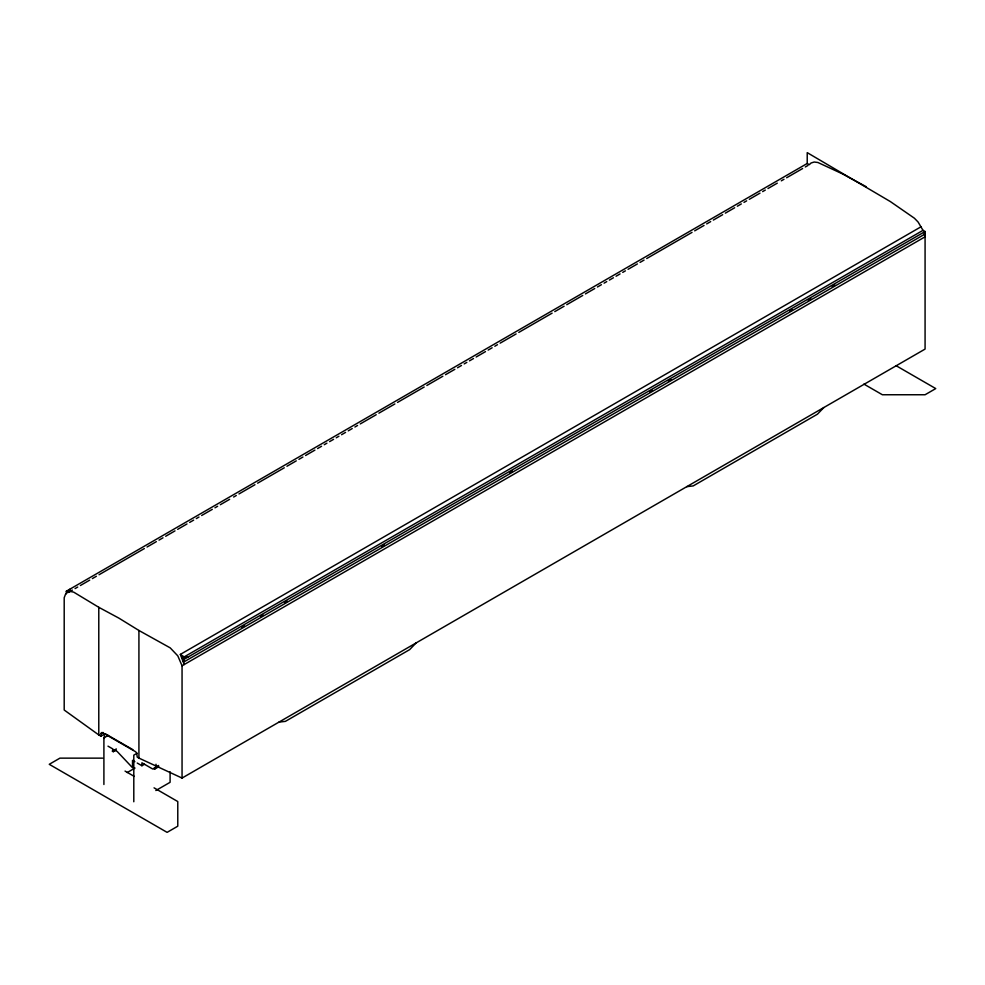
<?xml version="1.0" encoding="UTF-8"?>
<svg xmlns="http://www.w3.org/2000/svg" width="985" height="985" viewBox="0 0 985 985"><rect width="100%" height="100%" fill="white"/><g stroke="black" fill="none" stroke-linecap="round" stroke-linejoin="round"><path stroke-width="1.48" d="M115.898 750.188L113.3 751.69L112.45 751.198L112.881 748.982L107.993 746.162M113.3 751.69L114.161 749.72L117.141 751.444L132.519 767.709L132.519 760.321L134.871 761.676M182.053 778.064L182.053 665.786L177.817 655.875L170.208 647.871L138.922 630.474L118.853 618.112L98.783 607.302L73.703 592.145L70.403 591.456L67.596 592.244L65.466 594.361L64.197 597.747L64.197 710.025L98.783 734.921L100.926 736.152L101.418 732.581L102.625 732.705L135.511 751.69L136.718 752.959L137.223 757.108L138.922 758.093L182.053 778.064L925.075 349.084L925.075 231.537L923.007 230.342L918.106 222.031L914.4 218.214L890.329 201.556L807.22 152.638L807.22 163.485L66.327 591.234L66.327 593.696M144.512 764.237L141.914 765.739L141.914 762.784L152.589 768.94L154.867 768.94L156.012 766.97L156.012 764.249M416.064 642.959L409.662 649.62L285.391 721.365L278.989 722.103M823.866 407.519L817.464 414.18L693.206 485.913L686.791 486.652M70.157 590.766L68.396 592.428L66.327 591.234L70.157 590.766L68.827 590.323L70.6 588.771M69.738 591.653L72.397 590.126M75.069 588.587L77.729 587.048M80.388 585.509L89.721 580.116M92.381 578.577L96.382 576.274M99.054 574.735L144.352 548.571M147.024 547.032L156.344 541.652M159.016 540.112L163.005 537.81M165.677 536.271L174.998 530.878M177.669 529.339L186.99 523.958M189.662 522.419L193.663 520.117M196.323 518.578L198.982 517.039M201.654 515.5L212.317 509.344M214.976 507.804L217.648 506.265M220.308 504.726L229.64 499.333M233.63 497.031L236.301 495.492M238.961 493.953L254.955 484.719M257.614 483.179L284.271 467.801M286.93 466.262L296.263 460.869M298.923 459.33L302.924 457.028M305.596 455.489L314.917 450.108M317.589 448.569L321.578 446.254M324.25 444.715L326.909 443.176M329.581 441.637L333.57 439.335M336.242 437.796L338.902 436.256M341.573 434.717L345.563 432.403M348.234 430.864L352.224 428.561M354.895 427.022L357.555 425.483M360.227 423.944L376.208 414.71M378.88 413.171L394.874 403.948M397.534 402.409L424.19 387.019M426.85 385.48L442.844 376.245M445.503 374.706L454.836 369.326M457.496 367.787L461.497 365.472M464.157 363.933L466.828 362.394M469.488 360.855L473.489 358.552M476.149 357.013L485.482 351.633M488.141 350.094L492.143 347.779M494.815 346.24L497.474 344.701M500.134 343.162L516.128 333.94M518.799 332.401L552.105 313.156M554.777 311.629L564.097 306.236M566.769 304.697L582.751 295.463M585.422 293.924L594.743 288.543M597.415 287.004L601.416 284.702M604.076 283.163L606.748 281.624M609.407 280.085L613.409 277.77M616.068 276.231L620.07 273.928M622.729 272.389L625.401 270.85M628.061 269.311L637.393 263.931M640.053 262.392L644.055 260.077M646.714 258.538L692.024 232.386M694.684 230.847L704.016 225.454M706.676 223.915L710.678 221.613M713.349 220.074L722.67 214.693M725.342 213.154L734.662 207.761M737.334 206.222L741.323 203.92M743.995 202.381L746.655 200.841M749.326 199.302L759.977 193.146M762.649 191.607L765.308 190.068M767.98 188.529L777.3 183.148M781.302 180.834L783.974 179.295M786.633 177.756L802.627 168.533M805.287 166.994L807.959 165.455M921.258 226.649L180.366 654.397L184.195 664.555M183.456 657.315L923.007 230.342M925.075 231.537L184.195 659.273L182.114 658.078M241.891 627.359L244.551 625.82M260.545 616.585L263.204 615.046M284.53 602.734L287.189 601.195M381.798 546.577L384.47 545.037M509.725 472.714L512.385 471.175M649.644 391.944L652.304 390.405M668.298 381.17L670.957 379.631M789.551 311.161L792.223 309.622M808.217 300.388L810.877 298.849M832.202 286.536L834.861 284.997M183.259 661.206L184.195 661.748L925.075 233.999L924.139 233.457L925.075 236.819L182.053 665.786M100.926 733.69L103.056 732.458M100.926 736.152L105.186 733.69L132.876 749.671M108.178 735.413L103.905 737.876L103.905 784.503M112.45 751.198L116.353 748.945M137.001 753.291L133.8 755.138L133.8 801.765M127.237 772.536L135.019 768.041M153.894 768.189L158.61 765.468M154.867 768.94L158.77 766.699M155.839 790.536L170.097 782.312L170.097 771.784M188.455 656.81L184.33 657.007L180.366 654.397L184.195 659.273L184.195 661.748M102.625 758.142L59.925 758.142L49.25 764.311L167.105 832.362L177.78 826.193L177.78 801.544L154.054 787.84M866.147 186.67L841.966 173.643L817.895 162.488L814.189 162.032L811.037 163.018L809.288 164.68L807.22 163.485M896.018 365.644L935.75 388.583L925.075 394.751L882.375 394.751L863.919 384.088M137.223 763.03L141.914 765.739M125.046 771.083L134.268 776.414M138.922 630.474L138.922 758.093M104.336 735.66L104.336 738.454M98.783 607.302L98.783 734.921"/></g></svg>
